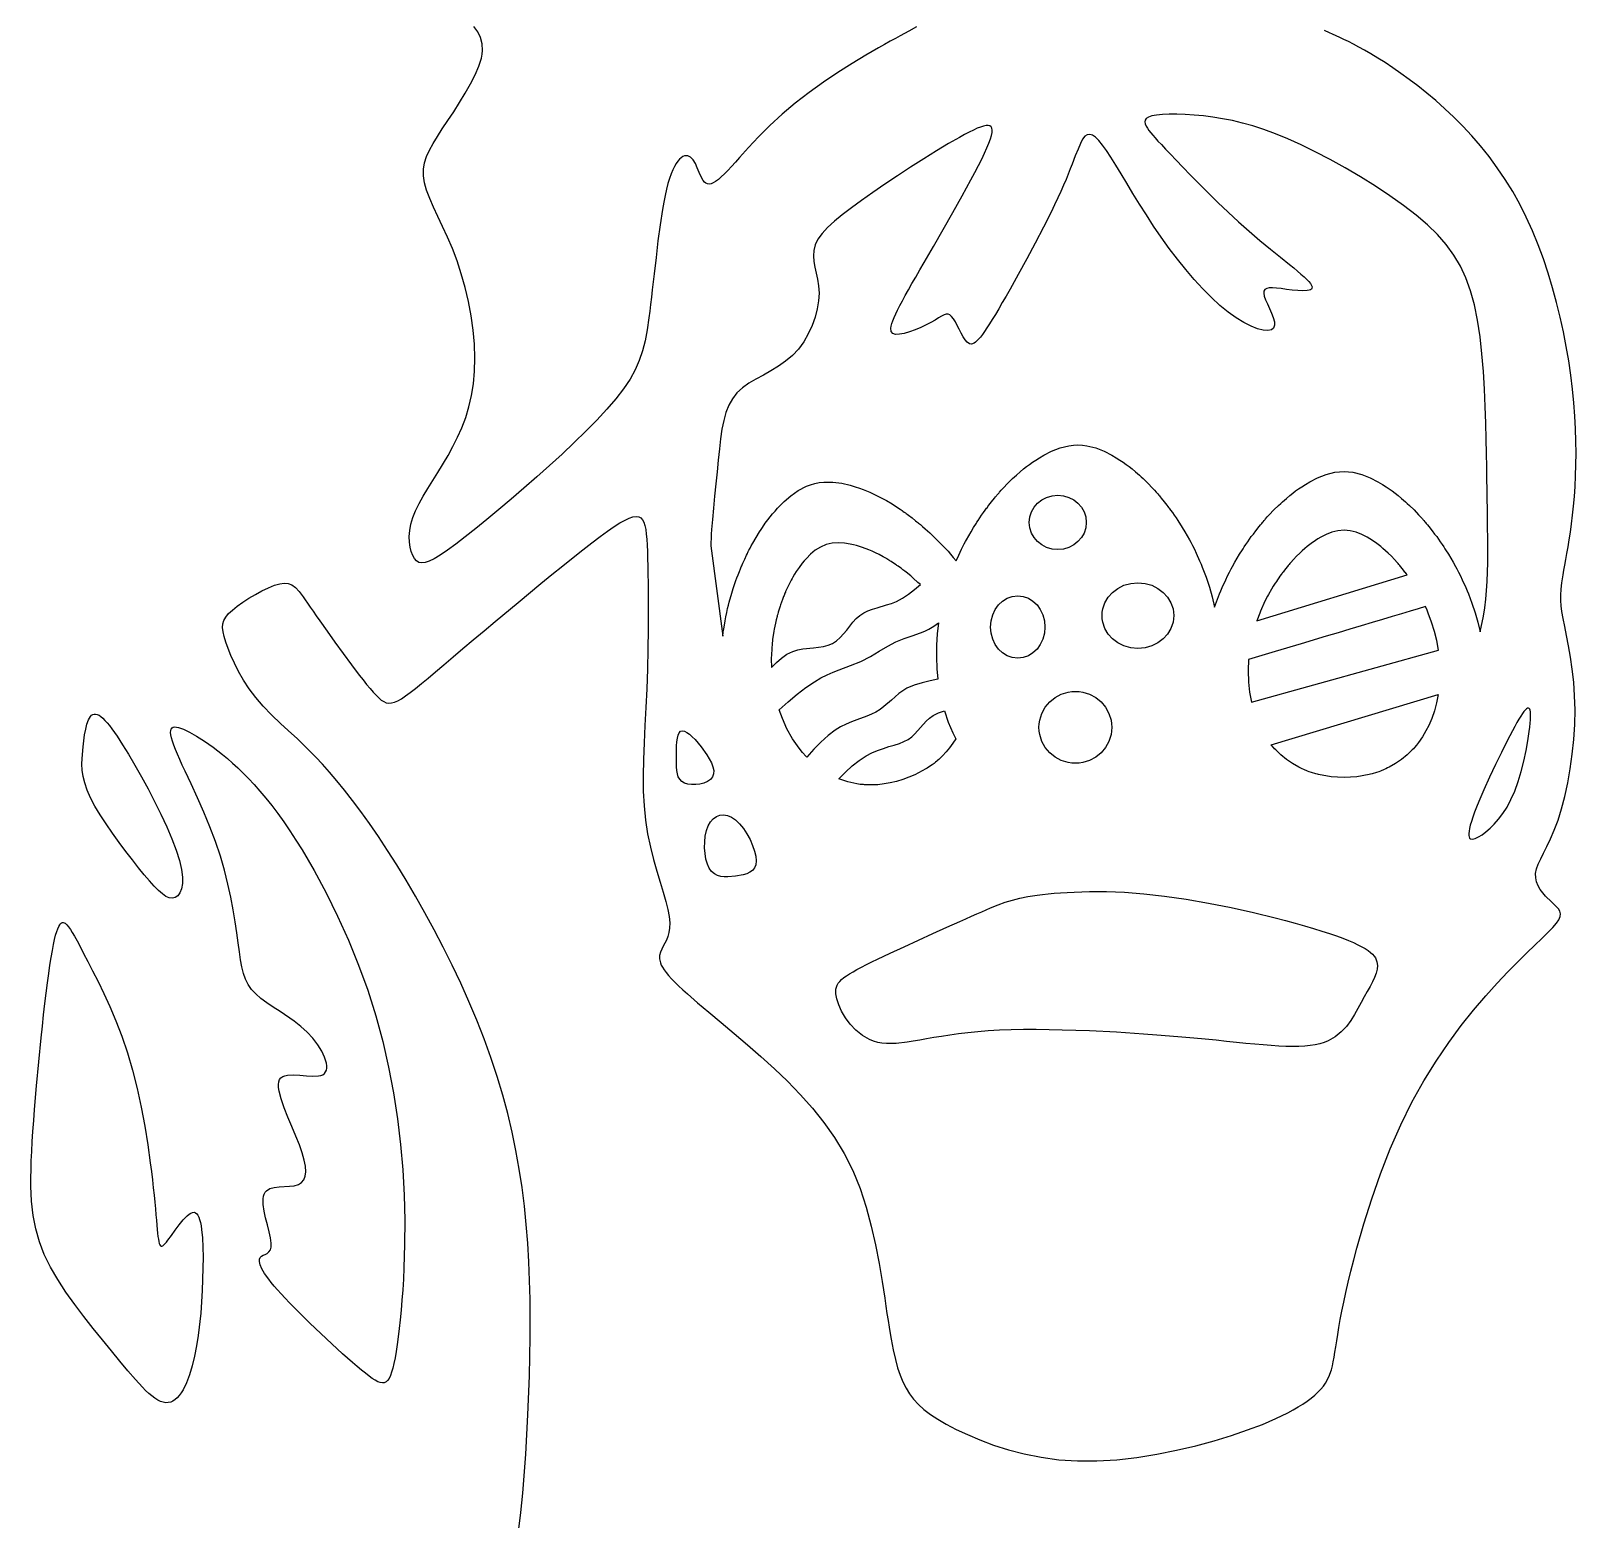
# Model space of a CAD drawing. Header units: millimetres. Extents: x -28 to 873, y 271 to 512.
# Drawn here: x 639.8 to 681.9, y 370 to 410.55 of the extents above; entities that cross this region are included whole.
import ezdxf

# ---------------------------------------------------------------- set-up
doc = ezdxf.new("R2010")
doc.units = ezdxf.units.MM
doc.header["$MEASUREMENT"] = 0
doc.layers.get('0').update_dxf_attribs({"linetype": 'CONTINUOUS', "true_color": 0xffffff})

msp = doc.modelspace()

# ---------------------------------------------------------------- linework, layer by layer
at = {"color": 7, "linetype": 'Continuous', "true_color": 0xffffff}
for points in [[(653.088, 369.665), (653.148, 370.18), (653.2, 370.702), (653.283, 371.765), (653.343, 372.836), (653.382, 373.903), (653.403, 374.953), (653.4, 375.988), (653.366, 377.01), (653.335, 377.517), (653.294, 378.024), (653.244, 378.528), (653.18, 379.032), (653.104, 379.536), (653.015, 380.039), (652.911, 380.543), (652.79, 381.048), (652.655, 381.554), (652.503, 382.062), (652.334, 382.573), (652.147, 383.083), (651.947, 383.592), (651.734, 384.099), (651.51, 384.601), (651.277, 385.095), (651.035, 385.581), (650.788, 386.057), (650.536, 386.521), (650.281, 386.972), (650.026, 387.405), (649.771, 387.823), (649.519, 388.22), (649.271, 388.597), (649.027, 388.951), (648.791, 389.279), (648.564, 389.581), (648.346, 389.861), (648.136, 390.116), (647.935, 390.35), (647.741, 390.564), (647.558, 390.761), (647.381, 390.941), (647.212, 391.109), (647.051, 391.263), (646.898, 391.406), (646.612, 391.669), (646.355, 391.91), (646.126, 392.144), (645.923, 392.381), (645.744, 392.62), (645.59, 392.859), (645.457, 393.091), (645.343, 393.316), (645.249, 393.527), (645.171, 393.722), (645.109, 393.896), (645.063, 394.047), (645.033, 394.177), (645.021, 394.291), (645.028, 394.391), (645.057, 394.486), (645.107, 394.577), (645.185, 394.669), (645.288, 394.765), (645.418, 394.869), (645.57, 394.978), (645.739, 395.088), (645.915, 395.194), (646.094, 395.29), (646.268, 395.374), (646.432, 395.441), (646.578, 395.485), (646.703, 395.503), (646.812, 395.493), (646.911, 395.452), (647.005, 395.379), (647.104, 395.274), (647.213, 395.131), (647.273, 395.046), (647.338, 394.952), (647.41, 394.848), (647.488, 394.734), (647.574, 394.611), (647.667, 394.477), (647.867, 394.191), (648.083, 393.889), (648.307, 393.58), (648.531, 393.278), (648.747, 392.995), (648.85, 392.864), (648.947, 392.742), (649.04, 392.63), (649.126, 392.531), (649.204, 392.445), (649.277, 392.371), (649.347, 392.315), (649.414, 392.271), (649.482, 392.243), (649.552, 392.232), (649.626, 392.237), (649.708, 392.258), (649.795, 392.295), (649.896, 392.352), (650.008, 392.427), (650.133, 392.519), (650.276, 392.631), (650.439, 392.763), (650.619, 392.914), (650.824, 393.086), (651.052, 393.278), (651.3, 393.489), (651.568, 393.715), (651.849, 393.954), (652.145, 394.201), (652.449, 394.456), (653.071, 394.976), (653.694, 395.49), (653.996, 395.737), (654.29, 395.976), (654.573, 396.2), (654.839, 396.41), (655.086, 396.6), (655.312, 396.77), (655.514, 396.917), (655.693, 397.04), (655.85, 397.139), (655.987, 397.216), (656.104, 397.271), (656.204, 397.303), (656.291, 397.316), (656.36, 397.307), (656.419, 397.277), (656.464, 397.227), (656.502, 397.159), (656.529, 397.071), (656.551, 396.964), (656.567, 396.839), (656.578, 396.696), (656.588, 396.536), (656.596, 396.359), (656.603, 396.167), (656.607, 395.961), (656.612, 395.742), (656.616, 395.513), (656.619, 395.272), (656.619, 394.767), (656.617, 394.239), (656.609, 393.697), (656.596, 393.156), (656.578, 392.625), (656.555, 392.111), (656.531, 391.619), (656.508, 391.146), (656.492, 390.691), (656.482, 390.254), (656.486, 389.833), (656.505, 389.429), (656.542, 389.04), (656.601, 388.666), (656.677, 388.309), (656.763, 387.969), (656.854, 387.649), (656.945, 387.352), (657.03, 387.077), (657.103, 386.829), (657.158, 386.608), (657.192, 386.416), (657.205, 386.248), (657.201, 386.104), (657.183, 385.98), (657.153, 385.87), (657.116, 385.774), (657.03, 385.605), (656.986, 385.525), (656.95, 385.444), (656.928, 385.358), (656.926, 385.264), (656.952, 385.156), (656.976, 385.096), (657.009, 385.033), (657.053, 384.963), (657.108, 384.89), (657.173, 384.809), (657.251, 384.723), (657.342, 384.628), (657.444, 384.529), (657.56, 384.422), (657.685, 384.31), (657.963, 384.069), (658.271, 383.808), (658.606, 383.527), (658.959, 383.231), (659.323, 382.922), (659.69, 382.6), (660.056, 382.269), (660.415, 381.928), (660.761, 381.57), (661.094, 381.198), (661.408, 380.806), (661.699, 380.395), (661.962, 379.958), (662.194, 379.497), (662.392, 379.007), (662.56, 378.5), (662.698, 377.985), (662.815, 377.469), (662.911, 376.963), (662.992, 376.477), (663.062, 376.019), (663.093, 375.805), (663.124, 375.6), (663.153, 375.408), (663.182, 375.228), (663.21, 375.057), (663.237, 374.898), (663.294, 374.607), (663.353, 374.35), (663.415, 374.123), (663.483, 373.92), (663.559, 373.736), (663.644, 373.569), (663.741, 373.413), (663.852, 373.265), (663.982, 373.123), (664.133, 372.987), (664.307, 372.852), (664.51, 372.719), (664.742, 372.584), (665.01, 372.444), (665.316, 372.301), (665.655, 372.156), (666.028, 372.018), (666.432, 371.89), (666.866, 371.776), (667.326, 371.684), (667.81, 371.617), (668.319, 371.583), (668.845, 371.583), (669.386, 371.617), (669.934, 371.679), (670.48, 371.766), (671.018, 371.874), (671.541, 371.997), (672.043, 372.134), (672.516, 372.278), (672.953, 372.428), (673.355, 372.581), (673.719, 372.737), (674.044, 372.894), (674.192, 372.974), (674.33, 373.055), (674.458, 373.135), (674.575, 373.216), (674.684, 373.297), (674.781, 373.377), (674.869, 373.458), (674.947, 373.539), (675.015, 373.621), (675.072, 373.702), (675.165, 373.874), (675.233, 374.066), (675.261, 374.171), (675.285, 374.285), (675.31, 374.41), (675.332, 374.545), (675.355, 374.693), (675.381, 374.856), (675.409, 375.031), (675.441, 375.224), (675.477, 375.434), (675.521, 375.662), (675.571, 375.909), (675.63, 376.173), (675.693, 376.456), (675.765, 376.752), (675.844, 377.059), (675.929, 377.378), (676.119, 378.041), (676.333, 378.723), (676.574, 379.41), (676.837, 380.088), (677.123, 380.743), (677.43, 381.36), (677.755, 381.939), (678.09, 382.478), (678.431, 382.981), (678.772, 383.444), (679.11, 383.868), (679.439, 384.253), (679.751, 384.601), (680.043, 384.911), (680.313, 385.184), (680.558, 385.426), (680.779, 385.637), (680.971, 385.821), (681.135, 385.979), (681.267, 386.115), (681.366, 386.232), (681.431, 386.331), (681.467, 386.417), (681.473, 386.492), (681.457, 386.559), (681.421, 386.622), (681.368, 386.682), (681.303, 386.746), (681.229, 386.814), (681.072, 386.97), (680.997, 387.059), (680.927, 387.154), (680.869, 387.256), (680.826, 387.362), (680.802, 387.474), (680.8, 387.591), (680.825, 387.713), (680.87, 387.843), (680.937, 387.986), (681.018, 388.146), (681.109, 388.327), (681.208, 388.535), (681.309, 388.772), (681.41, 389.043), (681.506, 389.351), (681.593, 389.69), (681.673, 390.056), (681.743, 390.441), (681.798, 390.839), (681.84, 391.244), (681.866, 391.648), (681.875, 392.046), (681.863, 392.433), (681.836, 392.804), (681.797, 393.156), (681.749, 393.486), (681.696, 393.793), (681.642, 394.073), (681.593, 394.323), (681.55, 394.539), (681.517, 394.723), (681.494, 394.882), (681.483, 395.028), (681.483, 395.175), (681.494, 395.332), (681.517, 395.513), (681.532, 395.615), (681.551, 395.729), (681.572, 395.852), (681.597, 395.99), (681.624, 396.141), (681.652, 396.309), (681.683, 396.489), (681.715, 396.683), (681.746, 396.891), (681.775, 397.113), (681.805, 397.349), (681.831, 397.597), (681.855, 397.861), (681.875, 398.135), (681.889, 398.425), (681.899, 398.725), (681.902, 399.039), (681.899, 399.365), (681.889, 399.703), (681.87, 400.054), (681.842, 400.417), (681.805, 400.789), (681.758, 401.171), (681.701, 401.558), (681.634, 401.952), (681.556, 402.349), (681.468, 402.749), (681.371, 403.148), (681.262, 403.547), (681.142, 403.943), (681.01, 404.335), (680.867, 404.72), (680.713, 405.098), (680.545, 405.467), (680.367, 405.825), (680.175, 406.169), (679.97, 406.501), (679.756, 406.818), (679.531, 407.122), (679.299, 407.411), (679.06, 407.685), (678.816, 407.947), (678.571, 408.194), (678.324, 408.426), (678.077, 408.647), (677.832, 408.852), (677.591, 409.046), (677.355, 409.224), (677.126, 409.39), (676.905, 409.541), (676.696, 409.681), (676.497, 409.806), (676.312, 409.918), (676.14, 410.019), (675.981, 410.107), (675.834, 410.186), (675.7, 410.255), (675.576, 410.316), (675.462, 410.37), (675.36, 410.415), (675.267, 410.458), (675.186, 410.493), (675.048, 410.558)], [(663.928, 410.656), (663.723, 410.539), (663.486, 410.412), (663.354, 410.341), (663.211, 410.264), (663.059, 410.18), (662.896, 410.089), (662.548, 409.887), (662.176, 409.661), (661.79, 409.416), (661.396, 409.151), (661.005, 408.872), (660.624, 408.579), (660.265, 408.277), (659.932, 407.968), (659.628, 407.663), (659.354, 407.369), (659.107, 407.096), (658.993, 406.97), (658.886, 406.853), (658.787, 406.746), (658.694, 406.65), (658.608, 406.567), (658.53, 406.498), (658.457, 406.442), (658.392, 406.403), (658.333, 406.381), (658.281, 406.372), (658.234, 406.379), (658.192, 406.398), (658.153, 406.429), (658.119, 406.468), (658.059, 406.567), (658.007, 406.686), (657.956, 406.811), (657.904, 406.931), (657.844, 407.032), (657.774, 407.104), (657.737, 407.126), (657.696, 407.141), (657.654, 407.144), (657.61, 407.139), (657.565, 407.122), (657.519, 407.092), (657.472, 407.052), (657.426, 407), (657.379, 406.933), (657.334, 406.853), (657.288, 406.759), (657.243, 406.65), (657.201, 406.527), (657.158, 406.387), (657.119, 406.231), (657.08, 406.06), (657.045, 405.878), (657.01, 405.683), (656.945, 405.267), (656.885, 404.827), (656.832, 404.375), (656.78, 403.927), (656.731, 403.496), (656.708, 403.29), (656.685, 403.093), (656.663, 402.906), (656.64, 402.731), (656.591, 402.404), (656.534, 402.105), (656.464, 401.829), (656.377, 401.567), (656.265, 401.314), (656.123, 401.059), (655.949, 400.797), (655.738, 400.522), (655.493, 400.236), (655.218, 399.941), (654.921, 399.637), (654.602, 399.328), (654.271, 399.016), (653.928, 398.704), (653.58, 398.394), (653.231, 398.088), (652.886, 397.791), (652.55, 397.505), (652.226, 397.237), (651.921, 396.986), (651.635, 396.761), (651.377, 396.562), (651.147, 396.395), (650.952, 396.262), (650.788, 396.164), (650.652, 396.096), (650.538, 396.059), (650.445, 396.049), (650.369, 396.067), (650.306, 396.107), (650.25, 396.172), (650.202, 396.257), (650.161, 396.361), (650.13, 396.483), (650.112, 396.619), (650.107, 396.77), (650.12, 396.933), (650.151, 397.105), (650.205, 397.285), (650.28, 397.472), (650.376, 397.667), (650.486, 397.867), (650.611, 398.075), (650.884, 398.511), (651.164, 398.975), (651.297, 399.219), (651.424, 399.473), (651.541, 399.736), (651.645, 400.012), (651.734, 400.303), (651.806, 400.609), (651.859, 400.93), (651.89, 401.272), (651.897, 401.632), (651.882, 402.008), (651.846, 402.393), (651.791, 402.783), (651.718, 403.171), (651.628, 403.553), (651.526, 403.925), (651.409, 404.279), (651.282, 404.614), (651.149, 404.926), (651.016, 405.219), (650.887, 405.493), (650.769, 405.747), (650.665, 405.984), (650.582, 406.205), (650.525, 406.41), (650.497, 406.6), (650.499, 406.779), (650.527, 406.953), (650.58, 407.125), (650.658, 407.297), (650.756, 407.479), (650.874, 407.671), (651.009, 407.877), (651.16, 408.103), (651.318, 408.342), (651.479, 408.592), (651.635, 408.847), (651.78, 409.101), (651.905, 409.348), (652.004, 409.585), (652.072, 409.806), (652.092, 409.91), (652.103, 410.008), (652.095, 410.193), (652.053, 410.362), (651.978, 410.519), (651.872, 410.669)], [(679.292, 394.178), (679.377, 394.604), (679.413, 394.828), (679.442, 395.061), (679.465, 395.3), (679.479, 395.547), (679.496, 396.063), (679.496, 396.598), (679.489, 397.142), (679.487, 397.326), (679.484, 397.537), (679.481, 397.775), (679.478, 398.043), (679.471, 398.34), (679.466, 398.668), (679.458, 399.031), (679.45, 399.427), (679.44, 399.856), (679.426, 400.313), (679.406, 400.786), (679.377, 401.265), (679.338, 401.744), (679.286, 402.214), (679.218, 402.663), (679.133, 403.082), (679.028, 403.465), (678.901, 403.816), (678.748, 404.14), (678.569, 404.44), (678.361, 404.725), (678.124, 404.996), (677.851, 405.261), (677.544, 405.524), (677.201, 405.789), (676.827, 406.056), (676.432, 406.317), (676.025, 406.572), (675.609, 406.814), (675.197, 407.044), (674.794, 407.253), (674.411, 407.44), (674.052, 407.603), (673.714, 407.742), (673.397, 407.859), (673.098, 407.957), (672.812, 408.036), (672.537, 408.101), (672.269, 408.153), (672.008, 408.196), (671.749, 408.228), (671.496, 408.253), (671.254, 408.27), (671.024, 408.279), (670.816, 408.279), (670.63, 408.27), (670.47, 408.254), (670.344, 408.23), (670.251, 408.197), (670.191, 408.16), (670.157, 408.114), (670.149, 408.066), (670.158, 408.01), (670.183, 407.954), (670.22, 407.895), (670.264, 407.833), (670.368, 407.705), (670.433, 407.63), (670.509, 407.546), (670.602, 407.447), (670.714, 407.328), (670.847, 407.188), (671.005, 407.024), (671.19, 406.831), (671.398, 406.615), (671.631, 406.379), (671.879, 406.13), (672.144, 405.87), (672.42, 405.607), (672.705, 405.345), (672.996, 405.087), (673.288, 404.84), (673.574, 404.604), (673.845, 404.385), (674.094, 404.185), (674.208, 404.091), (674.312, 404.003), (674.406, 403.922), (674.491, 403.847), (674.562, 403.777), (674.621, 403.716), (674.664, 403.66), (674.694, 403.613), (674.707, 403.573), (674.705, 403.54), (674.69, 403.514), (674.664, 403.495), (674.625, 403.48), (674.578, 403.47), (674.46, 403.464), (674.318, 403.47), (674.166, 403.486), (674.011, 403.504), (673.865, 403.524), (673.737, 403.537), (673.628, 403.543), (673.54, 403.542), (673.472, 403.527), (673.425, 403.501), (673.397, 403.459), (673.392, 403.399), (673.407, 403.319), (673.442, 403.22), (673.493, 403.106), (673.603, 402.858), (673.649, 402.734), (673.68, 402.622), (673.685, 402.526), (673.66, 402.451), (673.598, 402.404), (673.503, 402.385), (673.376, 402.394), (673.223, 402.433), (673.048, 402.502), (672.853, 402.599), (672.643, 402.726), (672.424, 402.882), (672.198, 403.069), (671.967, 403.28), (671.733, 403.516), (671.499, 403.771), (671.267, 404.042), (671.037, 404.327), (670.813, 404.622), (670.597, 404.923), (670.389, 405.227), (670.192, 405.531), (670.004, 405.83), (669.827, 406.119), (669.659, 406.395), (669.503, 406.655), (669.359, 406.892), (669.227, 407.104), (669.107, 407.286), (668.996, 407.437), (668.897, 407.559), (668.806, 407.648), (668.725, 407.703), (668.65, 407.728), (668.58, 407.718), (668.517, 407.674), (668.457, 407.594), (668.397, 407.481), (668.332, 407.328), (668.257, 407.139), (668.171, 406.914), (668.121, 406.785), (668.065, 406.647), (668.004, 406.499), (667.937, 406.342), (667.864, 406.174), (667.783, 405.995), (667.693, 405.807), (667.599, 405.61), (667.391, 405.196), (667.167, 404.765), (666.936, 404.333), (666.704, 403.909), (666.478, 403.508), (666.37, 403.319), (666.266, 403.142), (666.169, 402.976), (666.078, 402.823), (665.993, 402.685), (665.917, 402.562), (665.847, 402.453), (665.782, 402.357), (665.724, 402.274), (665.67, 402.204), (665.621, 402.146), (665.577, 402.099), (665.537, 402.063), (665.498, 402.037), (665.431, 402.013), (665.371, 402.022), (665.314, 402.063), (665.259, 402.13), (665.202, 402.214), (665.147, 402.312), (665.093, 402.416), (665.04, 402.52), (664.988, 402.619), (664.936, 402.703), (664.887, 402.768), (664.84, 402.81), (664.791, 402.828), (664.737, 402.827), (664.679, 402.807), (664.611, 402.773), (664.529, 402.726), (664.435, 402.669), (664.321, 402.604), (664.19, 402.536), (664.043, 402.468), (663.892, 402.403), (663.741, 402.347), (663.597, 402.305), (663.468, 402.281), (663.361, 402.277), (663.283, 402.302), (663.239, 402.357), (663.231, 402.446), (663.241, 402.503), (663.259, 402.572), (663.285, 402.648), (663.32, 402.736), (663.364, 402.835), (663.416, 402.942), (663.478, 403.062), (663.548, 403.194), (663.624, 403.337), (663.712, 403.493), (663.806, 403.66), (663.909, 403.841), (664.019, 404.034), (664.138, 404.239), (664.39, 404.674), (664.653, 405.131), (664.918, 405.596), (665.174, 406.052), (665.412, 406.485), (665.519, 406.688), (665.618, 406.878), (665.707, 407.055), (665.785, 407.217), (665.85, 407.362), (665.904, 407.49), (665.945, 407.603), (665.972, 407.698), (665.987, 407.778), (665.99, 407.845), (665.982, 407.895), (665.961, 407.932), (665.927, 407.957), (665.881, 407.968), (665.824, 407.967), (665.756, 407.952), (665.675, 407.928), (665.582, 407.892), (665.478, 407.845), (665.363, 407.788), (665.236, 407.721), (665.1, 407.646), (664.801, 407.474), (664.472, 407.278), (664.126, 407.061), (663.77, 406.832), (663.415, 406.598), (663.067, 406.366), (662.737, 406.14), (662.433, 405.927), (662.155, 405.726), (661.908, 405.537), (661.692, 405.358), (661.508, 405.188), (661.359, 405.024), (661.245, 404.868), (661.169, 404.715), (661.128, 404.565), (661.12, 404.416), (661.135, 404.265), (661.162, 404.11), (661.2, 403.95), (661.235, 403.781), (661.261, 403.599), (661.273, 403.404), (661.261, 403.194), (661.226, 402.971), (661.167, 402.745), (661.086, 402.516), (660.982, 402.294), (660.858, 402.079), (660.714, 401.879), (660.548, 401.701), (660.364, 401.545), (660.168, 401.408), (659.963, 401.286), (659.757, 401.171), (659.555, 401.059), (659.363, 400.945), (659.19, 400.821), (659.038, 400.683), (658.915, 400.526), (658.816, 400.349), (658.738, 400.15), (658.676, 399.933), (658.629, 399.695), (658.59, 399.435), (658.557, 399.156), (658.527, 398.855), (658.494, 398.535), (658.46, 398.205), (658.427, 397.872), (658.397, 397.547), (658.369, 397.238), (658.348, 396.959), (658.338, 396.83), (658.332, 396.715), (658.327, 396.609), (658.323, 396.517), (658.648, 394.052), (658.665, 394.172), (658.678, 394.256), (658.694, 394.357), (658.713, 394.469), (658.735, 394.585), (658.757, 394.7), (658.782, 394.807), (658.804, 394.903), (658.827, 394.981), (658.899, 395.225), (658.936, 395.352), (658.982, 395.487), (658.991, 395.514), (659.011, 395.571), (659.038, 395.646), (659.069, 395.73), (659.102, 395.815), (659.131, 395.89), (659.155, 395.946), (659.172, 395.974), (659.181, 396.002), (659.199, 396.044), (659.248, 396.153), (659.3, 396.265), (659.321, 396.309), (659.337, 396.341), (659.339, 396.346), (659.346, 396.359), (659.365, 396.398), (659.385, 396.437), (659.391, 396.45), (659.393, 396.455), (659.425, 396.517), (659.466, 396.588), (659.557, 396.744), (659.651, 396.897), (659.693, 396.962), (659.731, 397.017), (659.81, 397.131), (659.88, 397.227), (659.945, 397.31), (660.007, 397.388), (660.074, 397.463), (660.145, 397.541), (660.228, 397.627), (660.327, 397.726), (660.504, 397.882), (660.707, 398.023), (660.928, 398.139), (661.044, 398.182), (661.161, 398.218), (661.281, 398.241), (661.403, 398.254), (661.653, 398.254), (661.897, 398.225), (662.126, 398.168), (662.259, 398.126), (662.373, 398.088), (662.474, 398.052), (662.566, 398.017), (662.657, 397.978), (662.753, 397.932), (662.859, 397.88), (662.982, 397.818), (663.041, 397.788), (663.111, 397.749), (663.263, 397.658), (663.416, 397.56), (663.484, 397.515), (663.543, 397.476), (663.559, 397.464), (663.595, 397.438), (663.629, 397.412), (663.645, 397.401), (663.675, 397.38), (663.714, 397.35), (663.811, 397.276), (663.905, 397.201), (663.941, 397.172), (663.962, 397.152), (663.988, 397.134), (664.037, 397.097), (664.097, 397.043), (664.165, 396.983), (664.232, 396.923), (664.29, 396.869), (664.334, 396.829), (664.357, 396.809), (664.459, 396.71), (664.55, 396.616), (664.637, 396.523), (664.728, 396.432), (664.788, 396.371), (664.856, 396.291), (664.932, 396.2), (665.009, 396.104), (665.079, 396.262), (665.153, 396.423), (665.226, 396.569), (665.261, 396.631), (665.29, 396.683), (665.355, 396.793), (665.418, 396.902), (665.483, 397.016), (665.56, 397.136), (665.576, 397.16), (665.608, 397.211), (665.654, 397.277), (665.704, 397.352), (665.755, 397.427), (665.802, 397.492), (665.839, 397.541), (665.86, 397.563), (665.876, 397.588), (665.904, 397.625), (665.977, 397.719), (666.055, 397.815), (666.086, 397.853), (666.109, 397.88), (666.122, 397.895), (666.151, 397.929), (666.179, 397.963), (666.192, 397.978), (666.239, 398.03), (666.294, 398.09), (666.419, 398.22), (666.546, 398.347), (666.604, 398.4), (666.653, 398.444), (666.757, 398.535), (666.848, 398.611), (666.931, 398.676), (667.011, 398.737), (667.092, 398.793), (667.181, 398.852), (667.282, 398.917), (667.402, 398.988), (667.61, 399.099), (667.841, 399.187), (668.083, 399.245), (668.205, 399.261), (668.327, 399.268), (668.449, 399.261), (668.572, 399.245), (668.814, 399.187), (669.045, 399.099), (669.253, 398.988), (669.373, 398.917), (669.474, 398.852), (669.564, 398.793), (669.645, 398.737), (669.724, 398.676), (669.807, 398.611), (669.898, 398.535), (670.002, 398.444), (670.051, 398.4), (670.11, 398.347), (670.236, 398.22), (670.361, 398.09), (670.417, 398.03), (670.464, 397.978), (670.477, 397.963), (670.506, 397.929), (670.534, 397.895), (670.547, 397.88), (670.569, 397.853), (670.6, 397.815), (670.678, 397.719), (670.751, 397.625), (670.779, 397.588), (670.795, 397.563), (670.816, 397.541), (670.854, 397.492), (670.901, 397.427), (670.951, 397.352), (671.002, 397.277), (671.047, 397.211), (671.08, 397.16), (671.096, 397.136), (671.172, 397.016), (671.239, 396.902), (671.301, 396.793), (671.366, 396.683), (671.406, 396.613), (671.452, 396.525), (671.501, 396.426), (671.551, 396.319), (671.644, 396.109), (671.684, 396.015), (671.717, 395.935), (671.821, 395.664), (671.91, 395.394), (671.988, 395.123), (672.053, 394.85), (672.188, 395.21), (672.22, 395.29), (672.261, 395.383), (672.355, 395.594), (672.404, 395.699), (672.454, 395.8), (672.5, 395.888), (672.541, 395.958), (672.606, 396.068), (672.667, 396.177), (672.734, 396.291), (672.81, 396.411), (672.827, 396.436), (672.859, 396.486), (672.905, 396.553), (672.955, 396.627), (673.005, 396.702), (673.052, 396.767), (673.09, 396.816), (673.111, 396.839), (673.127, 396.863), (673.155, 396.9), (673.228, 396.995), (673.306, 397.09), (673.337, 397.128), (673.36, 397.155), (673.373, 397.17), (673.4, 397.204), (673.428, 397.238), (673.441, 397.253), (673.488, 397.305), (673.543, 397.365), (673.67, 397.495), (673.797, 397.62), (673.854, 397.674), (673.902, 397.719), (674.008, 397.81), (674.099, 397.887), (674.182, 397.952), (674.26, 398.012), (674.341, 398.069), (674.43, 398.127), (674.531, 398.192), (674.651, 398.264), (674.859, 398.373), (675.09, 398.46), (675.332, 398.52), (675.456, 398.537), (675.578, 398.543), (675.7, 398.537), (675.823, 398.52), (676.065, 398.46), (676.294, 398.373), (676.502, 398.264), (676.623, 398.192), (676.723, 398.127), (676.813, 398.069), (676.894, 398.012), (676.974, 397.952), (677.056, 397.887), (677.147, 397.81), (677.253, 397.719), (677.302, 397.674), (677.359, 397.62), (677.487, 397.495), (677.612, 397.365), (677.667, 397.305), (677.715, 397.253), (677.728, 397.238), (677.755, 397.204), (677.783, 397.17), (677.796, 397.155), (677.819, 397.128), (677.849, 397.09), (677.927, 396.995), (678.001, 396.9), (678.028, 396.863), (678.044, 396.839), (678.066, 396.816), (678.103, 396.767), (678.15, 396.702), (678.2, 396.627), (678.252, 396.553), (678.296, 396.486), (678.33, 396.436), (678.347, 396.411), (678.423, 396.291), (678.488, 396.177), (678.55, 396.068), (678.615, 395.958), (678.655, 395.888), (678.701, 395.8), (678.75, 395.699), (678.8, 395.594), (678.894, 395.383), (678.933, 395.29), (678.966, 395.21), (679.065, 394.952), (679.153, 394.695), (679.227, 394.438), (679.292, 394.178), (679.292, 394.178), (679.292, 394.178)], [(667.778, 397.896), (667.935, 397.882), (668.082, 397.838), (668.213, 397.77), (668.329, 397.68), (668.423, 397.57), (668.494, 397.445), (668.54, 397.305), (668.556, 397.155), (668.54, 397.006), (668.494, 396.866), (668.423, 396.741), (668.329, 396.632), (668.213, 396.541), (668.082, 396.473), (667.935, 396.429), (667.778, 396.414), (667.622, 396.429), (667.475, 396.473), (667.344, 396.541), (667.228, 396.632), (667.134, 396.741), (667.063, 396.866), (667.017, 397.006), (667.001, 397.155), (667.017, 397.305), (667.063, 397.445), (667.134, 397.57), (667.228, 397.68), (667.344, 397.77), (667.475, 397.838), (667.622, 397.882), (667.778, 397.896), (667.778, 397.896), (667.778, 397.896)], [(677.297, 395.727), (677.268, 395.766), (677.25, 395.786), (677.238, 395.803), (677.221, 395.828), (677.17, 395.891), (677.118, 395.956), (677.095, 395.982), (677.081, 396), (677.073, 396.01), (677.053, 396.034), (677.034, 396.057), (677.026, 396.067), (676.956, 396.143), (676.871, 396.231), (676.785, 396.315), (676.712, 396.382), (676.64, 396.444), (676.579, 396.496), (676.47, 396.582), (676.354, 396.66), (676.286, 396.704), (676.205, 396.752), (676.064, 396.826), (675.908, 396.886), (675.743, 396.926), (675.578, 396.941), (675.412, 396.926), (675.248, 396.886), (675.092, 396.826), (674.95, 396.752), (674.869, 396.704), (674.801, 396.66), (674.686, 396.582), (674.575, 396.496), (674.513, 396.444), (674.442, 396.382), (674.37, 396.315), (674.284, 396.231), (674.2, 396.143), (674.13, 396.067), (674.122, 396.057), (674.102, 396.034), (674.083, 396.01), (674.075, 396), (674.06, 395.982), (674.037, 395.956), (673.985, 395.891), (673.935, 395.828), (673.917, 395.803), (673.906, 395.786), (673.891, 395.771), (673.867, 395.737), (673.834, 395.693), (673.8, 395.643), (673.766, 395.592), (673.737, 395.547), (673.714, 395.513), (673.702, 395.496), (673.65, 395.415), (673.607, 395.339), (673.519, 395.189), (673.491, 395.142), (673.46, 395.082), (673.394, 394.942), (673.33, 394.799), (673.303, 394.736), (673.282, 394.682), (673.202, 394.474), (677.297, 395.727), (677.297, 395.727), (677.297, 395.727)], [(664.037, 395.459), (663.967, 395.522), (663.839, 395.638), (663.772, 395.698), (663.697, 395.76), (663.681, 395.771), (663.65, 395.797), (663.608, 395.829), (663.559, 395.867), (663.51, 395.904), (663.467, 395.937), (663.432, 395.961), (663.415, 395.971), (663.398, 395.984), (663.372, 396.002), (663.306, 396.047), (663.236, 396.091), (663.207, 396.109), (663.187, 396.122), (663.176, 396.128), (663.151, 396.145), (663.125, 396.161), (663.114, 396.167), (663.025, 396.218), (662.916, 396.276), (662.808, 396.33), (662.719, 396.371), (662.631, 396.408), (662.557, 396.437), (662.427, 396.484), (662.292, 396.523), (662.214, 396.543), (662.121, 396.564), (661.963, 396.592), (661.798, 396.6), (661.629, 396.587), (661.466, 396.549), (661.313, 396.483), (661.169, 396.395), (661.04, 396.289), (660.928, 396.176), (660.867, 396.104), (660.815, 396.041), (660.73, 395.93), (660.652, 395.815), (660.608, 395.747), (660.559, 395.667), (660.537, 395.628), (660.512, 395.581), (660.457, 395.474), (660.403, 395.363), (660.361, 395.269), (660.356, 395.256), (660.345, 395.23), (660.334, 395.202), (660.329, 395.189), (660.321, 395.166), (660.308, 395.136), (660.278, 395.058), (660.251, 394.981), (660.241, 394.952), (660.236, 394.932), (660.226, 394.913), (660.213, 394.874), (660.197, 394.822), (660.179, 394.763), (660.161, 394.705), (660.147, 394.653), (660.135, 394.614), (660.13, 394.594), (660.108, 394.5), (660.09, 394.414), (660.052, 394.245), (660.041, 394.191), (660.03, 394.125), (660.01, 393.972), (659.994, 393.816), (659.989, 393.748), (659.984, 393.689), (659.973, 393.442), (659.976, 393.199), (660.111, 393.337), (660.252, 393.46), (660.4, 393.563), (660.558, 393.639), (660.694, 393.681), (660.836, 393.709), (661.122, 393.74), (661.263, 393.754), (661.398, 393.775), (661.526, 393.808), (661.645, 393.858), (661.752, 393.928), (661.85, 394.016), (661.941, 394.115), (662.027, 394.222), (662.199, 394.438), (662.288, 394.536), (662.386, 394.622), (662.492, 394.69), (662.607, 394.746), (662.727, 394.789), (662.854, 394.828), (663.116, 394.905), (663.249, 394.949), (663.382, 395.004), (663.549, 395.093), (663.714, 395.201), (663.876, 395.324), (664.037, 395.459), (664.037, 395.459), (664.037, 395.459)], [(669.963, 395.511), (670.16, 395.493), (670.344, 395.441), (670.509, 395.358), (670.654, 395.249), (670.773, 395.116), (670.864, 394.963), (670.92, 394.796), (670.935, 394.707), (670.94, 394.616), (670.935, 394.525), (670.92, 394.435), (670.864, 394.266), (670.773, 394.113), (670.654, 393.982), (670.509, 393.871), (670.344, 393.788), (670.16, 393.736), (669.963, 393.719), (669.767, 393.736), (669.581, 393.788), (669.416, 393.871), (669.271, 393.982), (669.152, 394.113), (669.061, 394.266), (669.005, 394.435), (668.99, 394.525), (668.985, 394.616), (668.99, 394.707), (669.005, 394.796), (669.061, 394.963), (669.152, 395.116), (669.271, 395.248), (669.416, 395.358), (669.581, 395.441), (669.767, 395.493), (669.963, 395.511), (669.963, 395.511), (669.963, 395.511)], [(666.689, 395.157), (666.838, 395.139), (666.978, 395.09), (667.103, 395.01), (667.214, 394.906), (667.303, 394.781), (667.371, 394.635), (667.415, 394.476), (667.43, 394.304), (667.415, 394.133), (667.371, 393.972), (667.303, 393.827), (667.214, 393.702), (667.103, 393.598), (666.978, 393.519), (666.838, 393.47), (666.689, 393.452), (666.539, 393.47), (666.4, 393.519), (666.275, 393.598), (666.166, 393.702), (666.075, 393.827), (666.006, 393.972), (665.963, 394.133), (665.948, 394.304), (665.963, 394.476), (666.006, 394.635), (666.075, 394.781), (666.166, 394.906), (666.275, 395.01), (666.4, 395.09), (666.539, 395.139), (666.689, 395.157), (666.689, 395.157), (666.689, 395.157)], [(672.978, 393.418), (672.966, 393.117), (672.974, 392.804), (673.002, 392.532), (673.054, 392.254), (678.15, 393.678), (678.105, 393.933), (678.044, 394.185), (677.966, 394.434), (677.874, 394.682), (677.841, 394.763), (677.799, 394.861), (677.599, 394.801), (677.381, 394.736), (677.146, 394.666), (676.894, 394.59), (676.626, 394.51), (676.343, 394.425), (676.047, 394.338), (675.74, 394.245), (675.422, 394.149), (675.093, 394.052), (674.411, 393.847), (673.704, 393.636), (672.978, 393.418), (672.978, 393.418), (672.978, 393.418)], [(660.189, 392.045), (660.434, 392.266), (660.678, 392.472), (660.915, 392.656), (661.149, 392.815), (661.325, 392.916), (661.495, 393.002), (661.661, 393.075), (661.824, 393.14), (662.131, 393.254), (662.415, 393.368), (662.675, 393.501), (662.916, 393.644), (663.145, 393.78), (663.367, 393.899), (663.59, 393.988), (663.814, 394.063), (664.04, 394.144), (664.154, 394.193), (664.268, 394.25), (664.398, 394.328), (664.528, 394.419), (664.494, 394.117), (664.476, 393.808), (664.474, 393.491), (664.485, 393.161), (664.511, 392.888), (664.299, 392.836), (664.082, 392.784), (663.87, 392.722), (663.67, 392.636), (663.556, 392.568), (663.449, 392.49), (663.246, 392.316), (663.042, 392.139), (662.937, 392.058), (662.825, 391.986), (662.704, 391.926), (662.576, 391.874), (662.303, 391.775), (662.16, 391.721), (662.012, 391.66), (661.861, 391.583), (661.71, 391.491), (661.518, 391.346), (661.326, 391.171), (661.133, 390.974), (660.94, 390.758), (660.922, 390.776), (660.824, 390.883), (660.73, 391), (660.555, 391.258), (660.4, 391.533), (660.275, 391.808), (660.189, 392.045), (660.189, 392.045), (660.189, 392.045)], [(668.259, 392.549), (668.361, 392.544), (668.459, 392.529), (668.645, 392.472), (668.814, 392.381), (668.961, 392.263), (669.083, 392.118), (669.174, 391.952), (669.232, 391.769), (669.247, 391.671), (669.252, 391.572), (669.247, 391.471), (669.232, 391.375), (669.174, 391.19), (669.083, 391.024), (668.961, 390.88), (668.814, 390.761), (668.645, 390.67), (668.459, 390.613), (668.361, 390.599), (668.259, 390.594), (668.158, 390.599), (668.059, 390.613), (667.874, 390.67), (667.705, 390.761), (667.558, 390.88), (667.436, 391.024), (667.345, 391.19), (667.287, 391.375), (667.272, 391.471), (667.267, 391.572), (667.272, 391.671), (667.287, 391.769), (667.345, 391.952), (667.436, 392.118), (667.558, 392.263), (667.705, 392.381), (667.874, 392.472), (668.059, 392.529), (668.158, 392.544), (668.259, 392.549), (668.259, 392.549), (668.259, 392.549)], [(673.592, 391.097), (678.144, 392.466), (678.1, 392.243), (678.041, 392.024), (677.97, 391.814), (677.887, 391.621), (677.81, 391.473), (677.715, 391.31), (677.607, 391.154), (677.552, 391.084), (677.498, 391.023), (677.468, 390.989), (677.438, 390.956), (677.3, 390.821), (677.144, 390.696), (676.977, 390.582), (676.806, 390.486), (676.767, 390.465), (676.722, 390.443), (676.676, 390.423), (676.636, 390.408), (676.613, 390.395), (676.574, 390.379), (676.523, 390.361), (676.465, 390.342), (676.35, 390.306), (676.301, 390.293), (676.268, 390.285), (675.929, 390.226), (675.753, 390.21), (675.578, 390.205), (675.402, 390.21), (675.227, 390.226), (674.887, 390.285), (674.855, 390.293), (674.806, 390.306), (674.69, 390.342), (674.632, 390.361), (674.582, 390.379), (674.543, 390.395), (674.52, 390.408), (674.479, 390.423), (674.434, 390.443), (674.388, 390.465), (674.349, 390.486), (674.179, 390.582), (674.011, 390.696), (673.855, 390.821), (673.717, 390.956), (673.688, 390.989), (673.657, 391.023), (673.592, 391.097), (673.592, 391.097), (673.592, 391.097)], [(661.812, 390.165), (661.994, 390.35), (662.178, 390.519), (662.365, 390.67), (662.557, 390.795), (662.713, 390.876), (662.87, 390.941), (663.028, 390.997), (663.179, 391.045), (663.325, 391.089), (663.463, 391.135), (663.588, 391.184), (663.702, 391.242), (663.8, 391.312), (663.886, 391.39), (664.04, 391.564), (664.196, 391.739), (664.286, 391.821), (664.388, 391.892), (664.529, 391.965), (664.69, 392.022), (664.796, 391.708), (664.919, 391.418), (664.999, 391.262), (664.919, 391.136), (664.83, 391.015), (664.736, 390.901), (664.637, 390.795), (664.572, 390.729), (664.534, 390.694), (664.5, 390.668), (664.482, 390.649), (664.451, 390.621), (664.407, 390.589), (664.359, 390.553), (664.258, 390.483), (664.217, 390.456), (664.188, 390.438), (663.884, 390.275), (663.556, 390.147), (663.387, 390.096), (663.216, 390.057), (663.046, 390.028), (662.875, 390.009), (662.841, 390.007), (662.792, 390.004), (662.67, 390.002), (662.609, 390.002), (662.555, 390.004), (662.513, 390.007), (662.488, 390.012), (662.444, 390.012), (662.396, 390.017), (662.345, 390.025), (662.301, 390.031), (662.058, 390.085), (661.812, 390.165), (661.812, 390.165), (661.812, 390.165)], [(680.165, 391.474), (680.095, 391.343), (680.022, 391.2), (679.866, 390.889), (679.704, 390.555), (679.543, 390.21), (679.39, 389.871), (679.252, 389.547), (679.192, 389.398), (679.136, 389.256), (679.089, 389.126), (679.05, 389.009), (679.019, 388.907), (678.998, 388.818), (678.985, 388.741), (678.979, 388.678), (678.98, 388.626), (678.987, 388.587), (679.002, 388.556), (679.023, 388.536), (679.078, 388.523), (679.151, 388.541), (679.24, 388.584), (679.34, 388.647), (679.447, 388.725), (679.559, 388.821), (679.674, 388.933), (679.791, 389.066), (679.907, 389.221), (680.02, 389.399), (680.128, 389.602), (680.23, 389.833), (680.323, 390.092), (680.406, 390.368), (680.477, 390.652), (680.539, 390.937), (680.589, 391.208), (680.627, 391.46), (680.64, 391.575), (680.651, 391.681), (680.657, 391.775), (680.661, 391.86), (680.661, 391.931), (680.657, 391.99), (680.649, 392.035), (680.638, 392.068), (680.622, 392.089), (680.602, 392.097), (680.578, 392.092), (680.55, 392.074), (680.518, 392.043), (680.482, 391.999), (680.44, 391.944), (680.394, 391.876), (680.344, 391.795), (680.29, 391.7), (680.23, 391.593), (680.165, 391.474), (680.165, 391.474), (680.165, 391.474)], [(642.631, 390.543), (642.81, 390.226), (642.99, 389.893), (643.169, 389.549), (643.341, 389.203), (643.5, 388.861), (643.64, 388.533), (643.757, 388.226), (643.846, 387.947), (643.903, 387.701), (643.928, 387.492), (643.928, 387.316), (643.903, 387.173), (643.861, 387.063), (643.802, 386.985), (643.731, 386.936), (643.653, 386.918), (643.568, 386.929), (643.477, 386.967), (643.38, 387.033), (643.273, 387.126), (643.156, 387.245), (643.029, 387.389), (642.888, 387.557), (642.733, 387.748), (642.564, 387.961), (642.387, 388.192), (642.203, 388.436), (642.023, 388.686), (641.849, 388.938), (641.687, 389.188), (641.544, 389.427), (641.423, 389.654), (641.331, 389.862), (641.266, 390.056), (641.222, 390.235), (641.198, 390.405), (641.188, 390.568), (641.191, 390.725), (641.22, 391.044), (641.263, 391.369), (641.292, 391.523), (641.326, 391.661), (641.37, 391.778), (641.422, 391.868), (641.453, 391.899), (641.487, 391.921), (641.523, 391.933), (641.563, 391.933), (641.607, 391.921), (641.654, 391.899), (641.705, 391.863), (641.758, 391.817), (641.815, 391.762), (641.875, 391.695), (641.939, 391.619), (642.005, 391.533), (642.147, 391.333), (642.298, 391.099), (642.46, 390.836), (642.631, 390.543), (642.631, 390.543), (642.631, 390.543)], [(646.523, 389.227), (646.687, 388.998), (646.854, 388.756), (647.02, 388.501), (647.187, 388.233), (647.353, 387.955), (647.517, 387.667), (647.842, 387.064), (648.154, 386.43), (648.45, 385.772), (648.726, 385.095), (648.975, 384.406), (649.194, 383.71), (649.384, 383.011), (649.545, 382.311), (649.68, 381.609), (649.787, 380.907), (649.872, 380.208), (649.93, 379.514), (649.968, 378.825), (649.984, 378.146), (649.981, 377.483), (649.961, 376.846), (649.947, 376.541), (649.93, 376.247), (649.909, 375.962), (649.886, 375.691), (649.862, 375.432), (649.836, 375.19), (649.808, 374.964), (649.779, 374.755), (649.75, 374.563), (649.721, 374.392), (649.691, 374.241), (649.661, 374.111), (649.628, 373.999), (649.594, 373.908), (649.558, 373.833), (649.519, 373.778), (649.475, 373.739), (649.427, 373.716), (649.375, 373.71), (649.316, 373.72), (649.249, 373.742), (649.178, 373.781), (649.098, 373.832), (649.011, 373.895), (648.913, 373.972), (648.806, 374.059), (648.689, 374.157), (648.564, 374.266), (648.292, 374.506), (648, 374.771), (647.699, 375.052), (647.399, 375.338), (647.113, 375.619), (646.848, 375.889), (646.727, 376.016), (646.617, 376.134), (646.518, 376.247), (646.428, 376.349), (646.349, 376.445), (646.281, 376.534), (646.168, 376.69), (646.092, 376.822), (646.045, 376.927), (646.024, 377.014), (646.025, 377.079), (646.047, 377.127), (646.082, 377.161), (646.129, 377.187), (646.183, 377.212), (646.237, 377.239), (646.284, 377.278), (646.323, 377.334), (646.346, 377.412), (646.349, 377.519), (646.328, 377.66), (646.29, 377.828), (646.243, 378.013), (646.194, 378.205), (646.152, 378.393), (646.125, 378.572), (646.123, 378.728), (646.133, 378.796), (646.151, 378.855), (646.178, 378.903), (646.216, 378.944), (646.311, 379.003), (646.43, 379.035), (646.565, 379.051), (646.846, 379.068), (646.976, 379.082), (647.088, 379.113), (647.176, 379.167), (647.238, 379.241), (647.275, 379.342), (647.288, 379.464), (647.278, 379.612), (647.246, 379.783), (647.189, 379.976), (647.113, 380.195), (647.017, 380.437), (646.909, 380.693), (646.801, 380.953), (646.7, 381.208), (646.617, 381.447), (646.563, 381.661), (646.549, 381.755), (646.545, 381.84), (646.555, 381.913), (646.576, 381.973), (646.612, 382.02), (646.661, 382.056), (646.721, 382.08), (646.789, 382.095), (646.948, 382.105), (647.127, 382.095), (647.309, 382.077), (647.483, 382.066), (647.636, 382.072), (647.701, 382.085), (647.754, 382.108), (647.797, 382.14), (647.828, 382.181), (647.849, 382.231), (647.858, 382.288), (647.858, 382.353), (647.849, 382.425), (647.802, 382.581), (647.722, 382.75), (647.615, 382.925), (647.481, 383.102), (647.327, 383.27), (647.155, 383.424), (646.971, 383.567), (646.589, 383.827), (646.402, 383.947), (646.227, 384.066), (646.066, 384.185), (645.926, 384.307), (645.813, 384.432), (645.722, 384.567), (645.65, 384.711), (645.595, 384.869), (645.549, 385.044), (645.512, 385.239), (645.479, 385.457), (645.445, 385.702), (645.408, 385.975), (645.362, 386.274), (645.31, 386.598), (645.245, 386.941), (645.167, 387.301), (645.073, 387.678), (644.961, 388.065), (644.829, 388.462), (644.677, 388.863), (644.508, 389.264), (644.334, 389.654), (644.162, 390.028), (643.999, 390.378), (643.924, 390.54), (643.854, 390.693), (643.791, 390.836), (643.736, 390.967), (643.69, 391.086), (643.653, 391.193), (643.627, 391.286), (643.611, 391.366), (643.604, 391.431), (643.609, 391.484), (643.622, 391.526), (643.645, 391.556), (643.676, 391.574), (643.716, 391.582), (643.765, 391.58), (643.822, 391.569), (643.957, 391.518), (644.123, 391.437), (644.313, 391.327), (644.527, 391.192), (644.763, 391.028), (645.02, 390.831), (645.154, 390.72), (645.293, 390.599), (645.436, 390.469), (645.582, 390.327), (645.731, 390.174), (645.884, 390.01), (646.04, 389.833), (646.199, 389.645), (646.36, 389.443), (646.523, 389.227), (646.523, 389.227), (646.523, 389.227)], [(658.059, 391.042), (658.216, 390.824), (658.284, 390.714), (658.341, 390.603), (658.382, 390.496), (658.403, 390.395), (658.401, 390.303), (658.374, 390.222), (658.317, 390.153), (658.236, 390.096), (658.138, 390.054), (658.029, 390.027), (657.914, 390.012), (657.802, 390.012), (657.696, 390.025), (657.605, 390.054), (657.532, 390.098), (657.478, 390.155), (657.439, 390.225), (657.413, 390.306), (657.397, 390.397), (657.389, 390.496), (657.386, 390.716), (657.387, 390.953), (657.392, 391.07), (657.4, 391.179), (657.413, 391.276), (657.435, 391.359), (657.462, 391.422), (657.5, 391.463), (657.547, 391.478), (657.604, 391.468), (657.669, 391.435), (657.74, 391.385), (657.816, 391.317), (657.896, 391.236), (657.977, 391.143), (658.059, 391.042), (658.059, 391.042), (658.059, 391.042)], [(658.252, 388.887), (658.314, 388.996), (658.388, 389.082), (658.476, 389.143), (658.57, 389.178), (658.674, 389.186), (658.782, 389.169), (658.891, 389.121), (659.001, 389.047), (659.11, 388.943), (659.212, 388.814), (659.308, 388.67), (659.393, 388.515), (659.464, 388.356), (659.518, 388.202), (659.552, 388.059), (659.563, 387.93), (659.55, 387.825), (659.513, 387.74), (659.458, 387.674), (659.386, 387.622), (659.302, 387.583), (659.207, 387.553), (659.001, 387.516), (658.791, 387.495), (658.691, 387.495), (658.595, 387.508), (658.504, 387.534), (658.421, 387.578), (658.346, 387.643), (658.283, 387.732), (658.232, 387.847), (658.193, 387.982), (658.167, 388.133), (658.156, 388.293), (658.158, 388.454), (658.174, 388.61), (658.205, 388.757), (658.252, 388.887), (658.252, 388.887), (658.252, 388.887)], [(667.219, 386.998), (667.36, 387.015), (667.513, 387.033), (667.677, 387.05), (667.851, 387.063), (668.034, 387.076), (668.229, 387.085), (668.433, 387.093), (668.647, 387.098), (669.102, 387.097), (669.594, 387.077), (670.123, 387.038), (670.685, 386.976), (671.278, 386.89), (671.889, 386.783), (672.506, 386.66), (673.114, 386.523), (673.699, 386.38), (673.98, 386.307), (674.248, 386.234), (674.505, 386.162), (674.747, 386.091), (674.975, 386.021), (675.183, 385.953), (675.373, 385.888), (675.544, 385.824), (675.698, 385.764), (675.834, 385.707), (675.956, 385.65), (676.062, 385.595), (676.155, 385.542), (676.233, 385.49), (676.299, 385.439), (676.354, 385.387), (676.398, 385.338), (676.432, 385.288), (676.475, 385.187), (676.489, 385.087), (676.481, 384.981), (676.455, 384.87), (676.411, 384.755), (676.354, 384.635), (676.288, 384.506), (676.211, 384.372), (676.129, 384.227), (676.044, 384.074), (675.956, 383.913), (675.864, 383.748), (675.76, 383.582), (675.643, 383.423), (675.505, 383.275), (675.34, 383.143), (675.149, 383.033), (675.04, 382.989), (674.921, 382.951), (674.793, 382.922), (674.655, 382.901), (674.507, 382.886), (674.346, 382.878), (674.177, 382.877), (673.995, 382.88), (673.802, 382.888), (673.595, 382.901), (673.377, 382.919), (673.147, 382.938), (672.905, 382.961), (672.648, 382.987), (672.378, 383.015), (672.095, 383.044), (671.798, 383.073), (671.486, 383.102), (671.161, 383.132), (670.821, 383.161), (670.474, 383.189), (670.116, 383.215), (669.382, 383.262), (668.639, 383.299), (667.901, 383.325), (667.186, 383.336), (666.842, 383.335), (666.509, 383.328), (666.19, 383.317), (665.886, 383.301), (665.599, 383.278), (665.329, 383.25), (665.075, 383.219), (664.836, 383.187), (664.612, 383.151), (664.401, 383.117), (664.203, 383.081), (664.017, 383.049), (663.842, 383.02), (663.678, 382.994), (663.379, 382.959), (663.112, 382.953), (662.989, 382.964), (662.872, 382.985), (662.76, 383.018), (662.652, 383.062), (662.456, 383.176), (662.279, 383.319), (662.126, 383.483), (661.996, 383.658), (661.89, 383.839), (661.811, 384.012), (661.755, 384.173), (661.728, 384.313), (661.729, 384.435), (661.764, 384.545), (661.796, 384.597), (661.837, 384.649), (661.887, 384.7), (661.949, 384.752), (662.022, 384.804), (662.105, 384.857), (662.201, 384.914), (662.308, 384.974), (662.43, 385.038), (662.563, 385.106), (662.709, 385.179), (662.869, 385.256), (663.038, 385.337), (663.215, 385.42), (663.59, 385.595), (663.98, 385.774), (664.372, 385.951), (664.754, 386.123), (665.111, 386.283), (665.277, 386.356), (665.431, 386.426), (665.574, 386.489), (665.707, 386.547), (665.943, 386.65), (666.154, 386.736), (666.349, 386.807), (666.543, 386.866), (666.744, 386.916), (666.965, 386.959), (667.087, 386.978), (667.219, 386.998), (667.219, 386.998), (667.219, 386.998)], [(641.349, 385.195), (641.48, 384.94), (641.628, 384.649), (641.786, 384.324), (641.948, 383.965), (642.114, 383.575), (642.275, 383.154), (642.429, 382.706), (642.571, 382.231), (642.696, 381.733), (642.806, 381.221), (642.902, 380.704), (642.983, 380.195), (643.052, 379.705), (643.083, 379.471), (643.109, 379.245), (643.133, 379.029), (643.156, 378.824), (643.175, 378.63), (643.191, 378.453), (643.206, 378.291), (643.219, 378.143), (643.23, 378.011), (643.24, 377.893), (643.252, 377.789), (643.261, 377.699), (643.271, 377.623), (643.282, 377.56), (643.295, 377.511), (643.31, 377.473), (643.326, 377.449), (643.346, 377.438), (643.367, 377.436), (643.393, 377.447), (643.421, 377.47), (643.455, 377.504), (643.492, 377.548), (643.534, 377.602), (643.627, 377.729), (643.731, 377.872), (643.84, 378.018), (643.95, 378.153), (644.056, 378.263), (644.108, 378.305), (644.155, 378.336), (644.201, 378.354), (644.243, 378.359), (644.282, 378.348), (644.316, 378.32), (644.345, 378.279), (644.373, 378.226), (644.396, 378.158), (644.417, 378.08), (644.435, 377.99), (644.449, 377.889), (644.47, 377.665), (644.483, 377.41), (644.488, 377.132), (644.487, 376.84), (644.469, 376.23), (644.428, 375.611), (644.36, 375.005), (644.314, 374.716), (644.259, 374.436), (644.194, 374.173), (644.121, 373.929), (644.038, 373.712), (643.945, 373.523), (643.895, 373.442), (643.841, 373.369), (643.786, 373.307), (643.729, 373.257), (643.669, 373.216), (643.607, 373.188), (643.542, 373.172), (643.474, 373.17), (643.404, 373.182), (643.331, 373.206), (643.256, 373.244), (643.177, 373.292), (643.097, 373.354), (643.013, 373.424), (642.925, 373.505), (642.836, 373.596), (642.645, 373.804), (642.442, 374.041), (642.225, 374.303), (641.994, 374.586), (641.748, 374.883), (641.497, 375.194), (641.241, 375.515), (640.991, 375.845), (640.751, 376.182), (640.528, 376.523), (640.33, 376.867), (640.162, 377.212), (640.029, 377.556), (639.93, 377.907), (639.86, 378.273), (639.818, 378.658), (639.8, 379.072), (639.798, 379.293), (639.802, 379.523), (639.81, 379.765), (639.821, 380.017), (639.837, 380.283), (639.855, 380.563), (639.876, 380.857), (639.899, 381.162), (639.951, 381.801), (640.011, 382.456), (640.076, 383.111), (640.11, 383.431), (640.145, 383.743), (640.18, 384.045), (640.214, 384.333), (640.25, 384.606), (640.284, 384.861), (640.318, 385.093), (640.351, 385.304), (640.383, 385.49), (640.414, 385.652), (640.444, 385.79), (640.473, 385.907), (640.502, 386.005), (640.53, 386.084), (640.557, 386.146), (640.583, 386.193), (640.609, 386.226), (640.634, 386.247), (640.658, 386.257), (640.682, 386.257), (640.731, 386.232), (640.778, 386.188), (640.825, 386.133), (640.874, 386.066), (640.926, 385.982), (640.988, 385.878), (641.058, 385.751), (641.139, 385.598), (641.235, 385.413), (641.349, 385.195), (641.349, 385.195), (641.349, 385.195)]]:
    msp.add_lwpolyline(points, dxfattribs=at)

doc.saveas('drawing.dxf')
